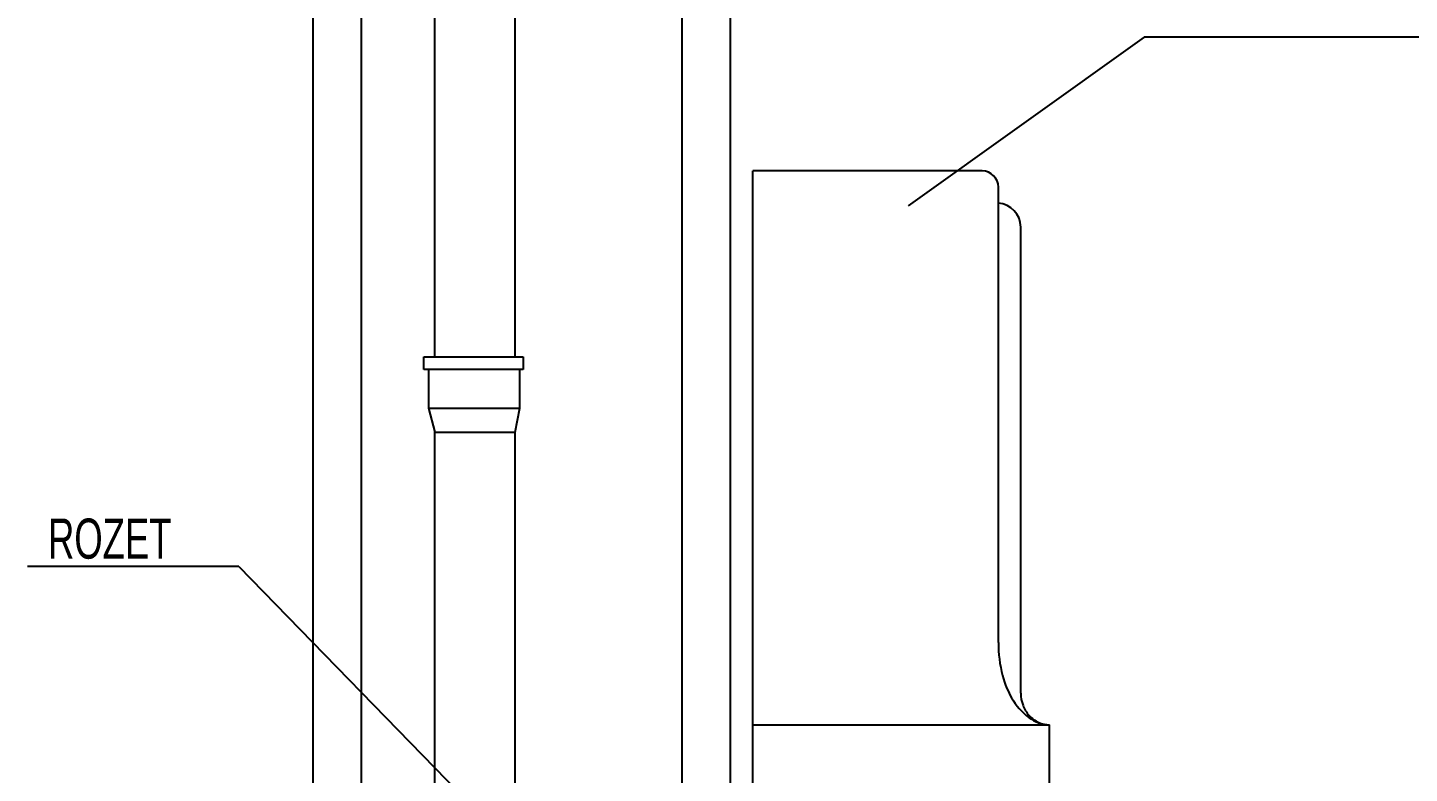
# Model space of a CAD drawing. Header units: centimetres. Extents: x -3962 to 30527, y -2 to 2802.
# Drawn here: x 28127.6 to 28310.7, y 588.1 to 686.9 of the extents above; entities that cross this region are included whole.
import ezdxf

# ---------------------------------------------------------------- set-up
doc = ezdxf.new("R2010")
doc.units = ezdxf.units.CM
doc.layers.add('MEP-DETAYLAR', color=111, linetype='CONTINUOUS')
doc.layers.add('ROTAS-VANA', color=1, linetype='CONTINUOUS')
doc.layers.add('Renkli Tarama', color=7, linetype='CONTINUOUS', lineweight=0)
doc.styles.add('ÇAP', font='arial.ttf')

# ---------------------------------------------------------------- blocks, each defined once
blk = doc.blocks.new('SIHHİ DETAYLAR')
at = {"layer": 'MEP-DETAYLAR', "color": 11}
for p, q in [((1625.41, 514.97), (1625.41, 199.04)), ((1631.79, 514.97), (1631.79, 199.04)), ((1674.32, 514.97), (1674.32, 199.04)), ((1680.7, 514.97), (1680.7, 199.04))]:
    blk.add_line(p, q, dxfattribs=at)
at = {"layer": 'MEP-DETAYLAR'}
for p, q in [((1641.58, 343.3), (1641.58, 514.97)), ((1652.21, 343.3), (1652.21, 514.97)), ((1683.72, 286.04), (1683.72, 367.91)), ((1714.13, 367.91), (1683.72, 367.91)), ((1716.26, 305.42), (1716.26, 365.78)), ((1719.23, 298.73), (1719.23, 360.47)), ((1640.09, 343.3), (1653.27, 343.3)), ((1640.09, 341.82), (1640.09, 343.3)), ((1653.27, 343.3), (1653.27, 341.6)), ((1640.09, 341.6), (1640.09, 341.82)), ((1653.27, 341.6), (1640.09, 341.6)), ((1640.73, 341.6), (1640.73, 336.5)), ((1652.85, 336.5), (1652.85, 341.6)), ((1640.73, 336.5), (1652.85, 336.5)), ((1640.73, 336.5), (1641.58, 333.31)), ((1652.21, 333.31), (1652.85, 336.5)), ((1641.58, 191), (1641.58, 333.31)), ((1641.58, 333.31), (1652.21, 333.31)), ((1652.21, 191), (1652.21, 333.31)), ((1683.72, 294.54), (1723.06, 294.54)), ((1723.06, 286.04), (1723.06, 294.54))]:
    blk.add_line(p, q, dxfattribs=at)
at = {"layer": 'MEP-DETAYLAR', "color": 41}
for p, q in [((1735.57, 385.62), (1704.31, 363.29)), ((1817.71, 385.62), (1735.57, 385.62)), ((1615.61, 315.49), (1587.59, 315.49)), ((1615.61, 315.49), (1681.22, 248.16))]:
    blk.add_line(p, q, dxfattribs=at)
at = {"layer": 'MEP-DETAYLAR'}
for points in [[(1716.26, 305.42, 0.063479), (1716.81, 301.07, 0.076522), (1718.25, 297.73, 0.107139), (1720.65, 295.27, 0.14725), (1723.06, 294.54, 0.14725)], [(1719.23, 298.73, 0.090757), (1719.53, 297.11, 0.094944), (1720.35, 295.77, 0.101535), (1721.61, 294.86, 0.106744), (1723.06, 294.54, 0.106744)]]:
    blk.add_lwpolyline(points, format="xyb", dxfattribs=at)
for centre, radius, end in [((1714.13, 365.78), 2.13, 89.9999), ((1716.04, 360.47), 3.19, 86.1774)]:
    blk.add_arc(centre, radius, 359.9999, end, dxfattribs=at)
at = {"layer": 'MEP-DETAYLAR', "color": 41, "style": 'ÇAP', "width": 0.65}
blk.add_text('ROZET', height=5.316, rotation=359.9999, dxfattribs=at).set_placement((1590.3, 316.55))
blk = doc.blocks.new('MTY-SIHHİ DETAYLAR')
at = {"layer": 'Renkli Tarama'}
blk.add_blockref('SIHHİ DETAYLAR', (257713.28, -444848.48), dxfattribs=at)

msp = doc.modelspace()

# ---------------------------------------------------------------- block references
at = {"layer": 'ROTAS-VANA'}
msp.add_blockref('MTY-SIHHİ DETAYLAR', (-231173.28, 445148.48), dxfattribs=at)

doc.saveas('drawing.dxf')
